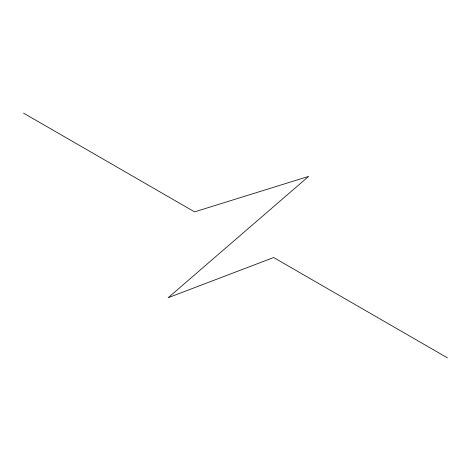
<?xml version="1.0" encoding="UTF-8"?>
<svg xmlns="http://www.w3.org/2000/svg" width="471" height="471" viewBox="0 0 471 471"><rect width="100%" height="100%" fill="white"/><g stroke="black" fill="none" stroke-linecap="round" stroke-linejoin="round"><path stroke-width="0.71" d="M23.55 113.134L194.564 211.868L308.635 176.395L168.141 297.725L273.663 257.531L447.45 357.866"/></g></svg>
